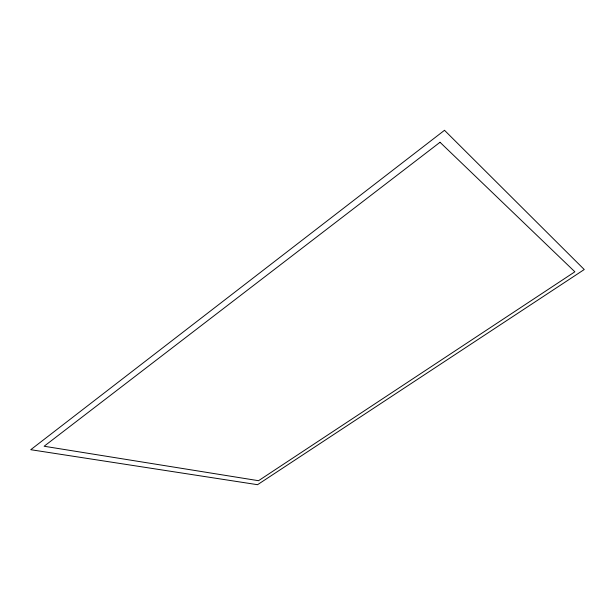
<?xml version="1.0" encoding="UTF-8"?>
<svg xmlns="http://www.w3.org/2000/svg" width="615" height="615" viewBox="0 0 615 615"><rect width="100%" height="100%" fill="white"/><g stroke="black" fill="none" stroke-linecap="round" stroke-linejoin="round"><path stroke-width="0.92" d="M444.507 130.303L30.75 449.703L257.547 484.697L584.25 269.524L444.507 130.303M440.025 142.28L44.126 446.244L258.538 480.707L574.871 271.799L440.025 142.28"/></g></svg>
